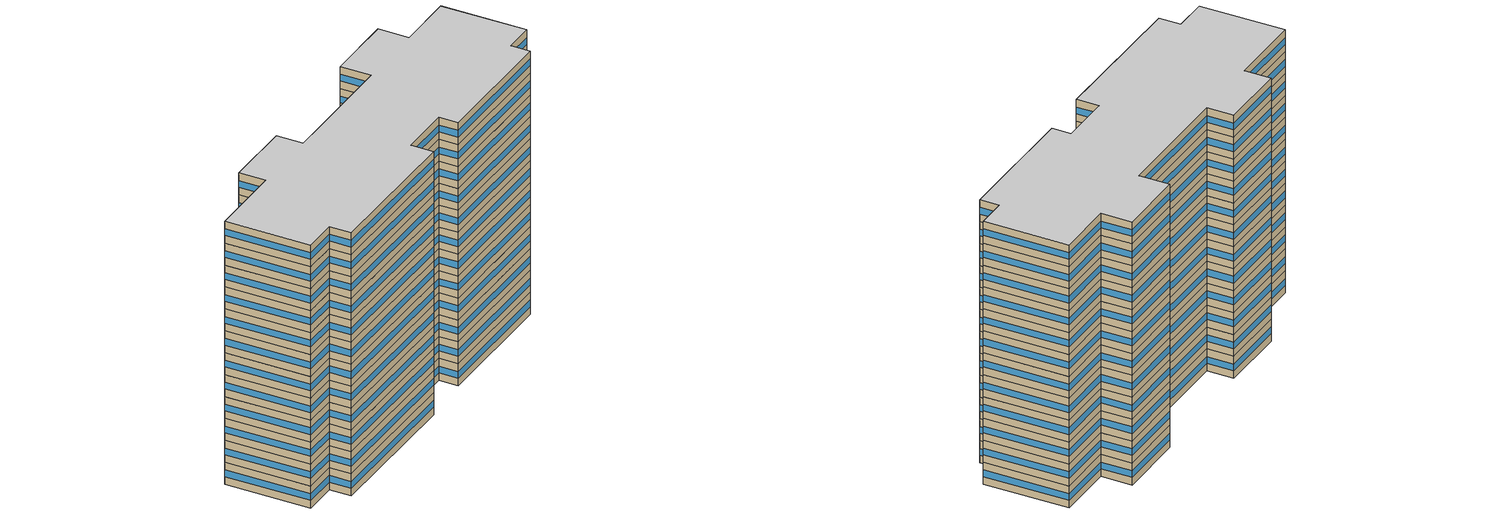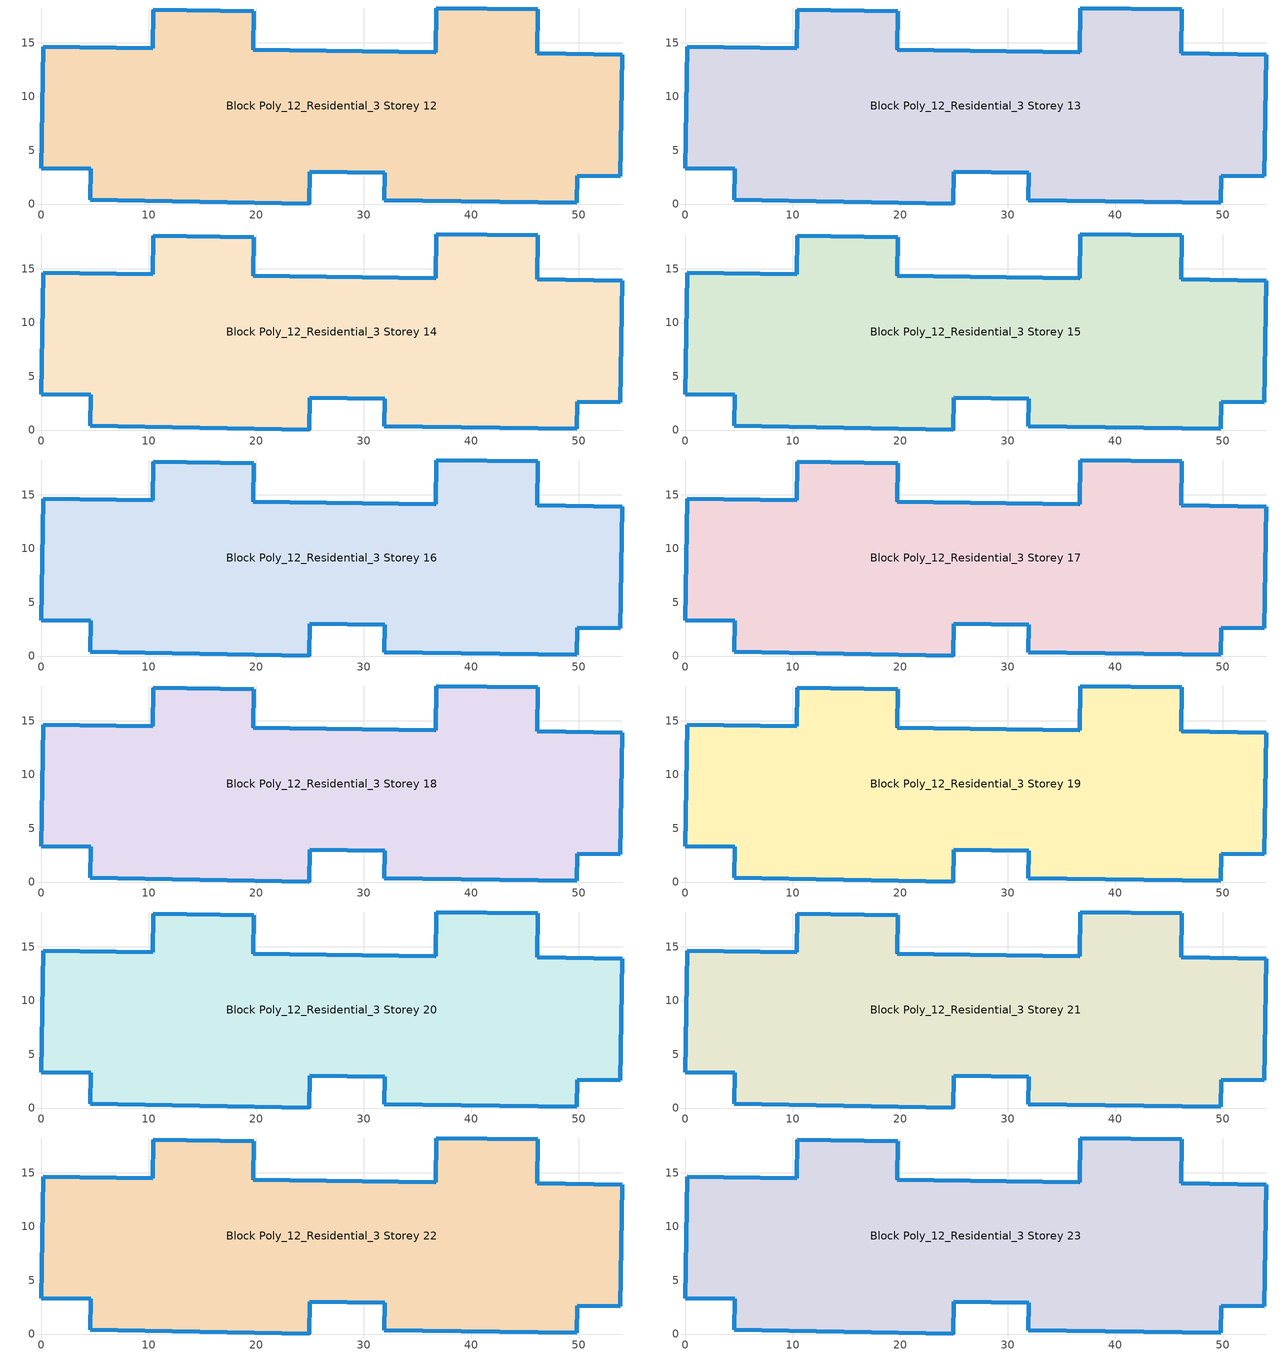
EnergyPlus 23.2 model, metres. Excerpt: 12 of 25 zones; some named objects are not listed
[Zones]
Block Poly_12_Residential_3 Storey 12
 floor to Block Poly_12_Residential_3 Storey 11 (HSCWZ_Residential_2005_FloorSlab): 54.03,13.89 53.87,2.59 49.87,2.64 49.83,0.09 31.91,0.35 31.94,2.9 24.98,2.99 24.94,0 4.54,0.4 4.58,3.28 0,3.34 0.16,14.65 10.36,14.51 10.41,18.05 19.76,17.92 19.71,14.38 36.68,14.14 36.74,18.24 46.18,18.11 46.12,14 z36
 wall outside (HSCWZ_Residential_2005_ExtWall): 0,3.34 4.58,3.28 4.54,0.4 24.94,0 24.98,2.99 31.94,2.9 31.91,0.35 49.83,0.09 49.87,2.64 53.87,2.59 54.03,13.89 46.12,14 46.18,18.11 36.74,18.24 36.68,14.14 19.71,14.38 19.76,17.92 10.41,18.05 10.36,14.51 0.16,14.65 0,3.34 z36:39
 window (HSCWZ_Residential_2005_Win): 0,3.34 4.57,3.28 / 4.58,3.28 4.54,0.4 / 4.55,0.4 24.93,0 / 24.94,0 24.98,2.99 / 24.99,2.99 31.94,2.9 / 31.94,2.89 31.91,0.35 / 31.92,0.35 49.82,0.09 / 49.83,0.1 49.87,2.64 / 49.87,2.64 53.87,2.59 / 53.87,2.59 54.03,13.89 / 54.03,13.89 46.12,14 / 46.12,14.01 46.18,18.1 / 46.17,18.11 36.74,18.24 / 36.74,18.24 36.68,14.14 / 36.67,14.14 19.71,14.38 / 19.71,14.38 19.76,17.92 / 19.75,17.92 10.42,18.05 / 10.41,18.05 10.36,14.51 / 10.36,14.51 0.16,14.65 / 0.16,14.64 0,3.35 z37.05:37.95
Block Poly_12_Residential_3 Storey 13
 floor to Block Poly_12_Residential_3 Storey 12 (HSCWZ_Residential_2005_FloorSlab): 54.03,13.89 53.87,2.59 49.87,2.64 49.83,0.09 31.91,0.35 31.94,2.9 24.98,2.99 24.94,0 4.54,0.4 4.58,3.28 0,3.34 0.16,14.65 10.36,14.51 10.41,18.05 19.76,17.92 19.71,14.38 36.68,14.14 36.74,18.24 46.18,18.11 46.12,14 z39
 wall outside (HSCWZ_Residential_2005_ExtWall): 0,3.34 4.58,3.28 4.54,0.4 24.94,0 24.98,2.99 31.94,2.9 31.91,0.35 49.83,0.09 49.87,2.64 53.87,2.59 54.03,13.89 46.12,14 46.18,18.11 36.74,18.24 36.68,14.14 19.71,14.38 19.76,17.92 10.41,18.05 10.36,14.51 0.16,14.65 0,3.34 z39:42
 window (HSCWZ_Residential_2005_Win): 0,3.34 4.57,3.28 / 4.58,3.28 4.54,0.4 / 4.55,0.4 24.93,0 / 24.94,0 24.98,2.99 / 24.99,2.99 31.94,2.9 / 31.94,2.89 31.91,0.35 / 31.92,0.35 49.82,0.09 / 49.83,0.1 49.87,2.64 / 49.87,2.64 53.87,2.59 / 53.87,2.59 54.03,13.89 / 54.03,13.89 46.12,14 / 46.12,14.01 46.18,18.1 / 46.17,18.11 36.74,18.24 / 36.74,18.24 36.68,14.14 / 36.67,14.14 19.71,14.38 / 19.71,14.38 19.76,17.92 / 19.75,17.92 10.42,18.05 / 10.41,18.05 10.36,14.51 / 10.36,14.51 0.16,14.65 / 0.16,14.64 0,3.35 z40.05:40.95
Block Poly_12_Residential_3 Storey 14
 floor to Block Poly_12_Residential_3 Storey 13 (HSCWZ_Residential_2005_FloorSlab): 54.03,13.89 53.87,2.59 49.87,2.64 49.83,0.09 31.91,0.35 31.94,2.9 24.98,2.99 24.94,0 4.54,0.4 4.58,3.28 0,3.34 0.16,14.65 10.36,14.51 10.41,18.05 19.76,17.92 19.71,14.38 36.68,14.14 36.74,18.24 46.18,18.11 46.12,14 z42
 wall outside (HSCWZ_Residential_2005_ExtWall): 0,3.34 4.58,3.28 4.54,0.4 24.94,0 24.98,2.99 31.94,2.9 31.91,0.35 49.83,0.09 49.87,2.64 53.87,2.59 54.03,13.89 46.12,14 46.18,18.11 36.74,18.24 36.68,14.14 19.71,14.38 19.76,17.92 10.41,18.05 10.36,14.51 0.16,14.65 0,3.34 z42:45
 window (HSCWZ_Residential_2005_Win): 0,3.34 4.57,3.28 / 4.58,3.28 4.54,0.4 / 4.55,0.4 24.93,0 / 24.94,0 24.98,2.99 / 24.99,2.99 31.94,2.9 / 31.94,2.89 31.91,0.35 / 31.92,0.35 49.82,0.09 / 49.83,0.1 49.87,2.64 / 49.87,2.64 53.87,2.59 / 53.87,2.59 54.03,13.89 / 54.03,13.89 46.12,14 / 46.12,14.01 46.18,18.1 / 46.17,18.11 36.74,18.24 / 36.74,18.24 36.68,14.14 / 36.67,14.14 19.71,14.38 / 19.71,14.38 19.76,17.92 / 19.75,17.92 10.42,18.05 / 10.41,18.05 10.36,14.51 / 10.36,14.51 0.16,14.65 / 0.16,14.64 0,3.35 z43.05:43.95
Block Poly_12_Residential_3 Storey 15
 floor to Block Poly_12_Residential_3 Storey 14 (HSCWZ_Residential_2005_FloorSlab): 54.03,13.89 53.87,2.59 49.87,2.64 49.83,0.09 31.91,0.35 31.94,2.9 24.98,2.99 24.94,0 4.54,0.4 4.58,3.28 0,3.34 0.16,14.65 10.36,14.51 10.41,18.05 19.76,17.92 19.71,14.38 36.68,14.14 36.74,18.24 46.18,18.11 46.12,14 z45
 wall outside (HSCWZ_Residential_2005_ExtWall): 0,3.34 4.58,3.28 4.54,0.4 24.94,0 24.98,2.99 31.94,2.9 31.91,0.35 49.83,0.09 49.87,2.64 53.87,2.59 54.03,13.89 46.12,14 46.18,18.11 36.74,18.24 36.68,14.14 19.71,14.38 19.76,17.92 10.41,18.05 10.36,14.51 0.16,14.65 0,3.34 z45:48
 window (HSCWZ_Residential_2005_Win): 0,3.34 4.57,3.28 / 4.58,3.28 4.54,0.4 / 4.55,0.4 24.93,0 / 24.94,0 24.98,2.99 / 24.99,2.99 31.94,2.9 / 31.94,2.89 31.91,0.35 / 31.92,0.35 49.82,0.09 / 49.83,0.1 49.87,2.64 / 49.87,2.64 53.87,2.59 / 53.87,2.59 54.03,13.89 / 54.03,13.89 46.12,14 / 46.12,14.01 46.18,18.1 / 46.17,18.11 36.74,18.24 / 36.74,18.24 36.68,14.14 / 36.67,14.14 19.71,14.38 / 19.71,14.38 19.76,17.92 / 19.75,17.92 10.42,18.05 / 10.41,18.05 10.36,14.51 / 10.36,14.51 0.16,14.65 / 0.16,14.64 0,3.35 z46.05:46.95
Block Poly_12_Residential_3 Storey 16
 floor to Block Poly_12_Residential_3 Storey 15 (HSCWZ_Residential_2005_FloorSlab): 54.03,13.89 53.87,2.59 49.87,2.64 49.83,0.09 31.91,0.35 31.94,2.9 24.98,2.99 24.94,0 4.54,0.4 4.58,3.28 0,3.34 0.16,14.65 10.36,14.51 10.41,18.05 19.76,17.92 19.71,14.38 36.68,14.14 36.74,18.24 46.18,18.11 46.12,14 z48
 wall outside (HSCWZ_Residential_2005_ExtWall): 0,3.34 4.58,3.28 4.54,0.4 24.94,0 24.98,2.99 31.94,2.9 31.91,0.35 49.83,0.09 49.87,2.64 53.87,2.59 54.03,13.89 46.12,14 46.18,18.11 36.74,18.24 36.68,14.14 19.71,14.38 19.76,17.92 10.41,18.05 10.36,14.51 0.16,14.65 0,3.34 z48:51
 window (HSCWZ_Residential_2005_Win): 0,3.34 4.57,3.28 / 4.58,3.28 4.54,0.4 / 4.55,0.4 24.93,0 / 24.94,0 24.98,2.99 / 24.99,2.99 31.94,2.9 / 31.94,2.89 31.91,0.35 / 31.92,0.35 49.82,0.09 / 49.83,0.1 49.87,2.64 / 49.87,2.64 53.87,2.59 / 53.87,2.59 54.03,13.89 / 54.03,13.89 46.12,14 / 46.12,14.01 46.18,18.1 / 46.17,18.11 36.74,18.24 / 36.74,18.24 36.68,14.14 / 36.67,14.14 19.71,14.38 / 19.71,14.38 19.76,17.92 / 19.75,17.92 10.42,18.05 / 10.41,18.05 10.36,14.51 / 10.36,14.51 0.16,14.65 / 0.16,14.64 0,3.35 z49.05:49.95
Block Poly_12_Residential_3 Storey 17
 floor to Block Poly_12_Residential_3 Storey 16 (HSCWZ_Residential_2005_FloorSlab): 54.03,13.89 53.87,2.59 49.87,2.64 49.83,0.09 31.91,0.35 31.94,2.9 24.98,2.99 24.94,0 4.54,0.4 4.58,3.28 0,3.34 0.16,14.65 10.36,14.51 10.41,18.05 19.76,17.92 19.71,14.38 36.68,14.14 36.74,18.24 46.18,18.11 46.12,14 z51
 wall outside (HSCWZ_Residential_2005_ExtWall): 0,3.34 4.58,3.28 4.54,0.4 24.94,0 24.98,2.99 31.94,2.9 31.91,0.35 49.83,0.09 49.87,2.64 53.87,2.59 54.03,13.89 46.12,14 46.18,18.11 36.74,18.24 36.68,14.14 19.71,14.38 19.76,17.92 10.41,18.05 10.36,14.51 0.16,14.65 0,3.34 z51:54
 window (HSCWZ_Residential_2005_Win): 0,3.34 4.57,3.28 / 4.58,3.28 4.54,0.4 / 4.55,0.4 24.93,0 / 24.94,0 24.98,2.99 / 24.99,2.99 31.94,2.9 / 31.94,2.89 31.91,0.35 / 31.92,0.35 49.82,0.09 / 49.83,0.1 49.87,2.64 / 49.87,2.64 53.87,2.59 / 53.87,2.59 54.03,13.89 / 54.03,13.89 46.12,14 / 46.12,14.01 46.18,18.1 / 46.17,18.11 36.74,18.24 / 36.74,18.24 36.68,14.14 / 36.67,14.14 19.71,14.38 / 19.71,14.38 19.76,17.92 / 19.75,17.92 10.42,18.05 / 10.41,18.05 10.36,14.51 / 10.36,14.51 0.16,14.65 / 0.16,14.64 0,3.35 z52.05:52.95
Block Poly_12_Residential_3 Storey 18
 floor to Block Poly_12_Residential_3 Storey 17 (HSCWZ_Residential_2005_FloorSlab): 54.03,13.89 53.87,2.59 49.87,2.64 49.83,0.09 31.91,0.35 31.94,2.9 24.98,2.99 24.94,0 4.54,0.4 4.58,3.28 0,3.34 0.16,14.65 10.36,14.51 10.41,18.05 19.76,17.92 19.71,14.38 36.68,14.14 36.74,18.24 46.18,18.11 46.12,14 z54
 wall outside (HSCWZ_Residential_2005_ExtWall): 0,3.34 4.58,3.28 4.54,0.4 24.94,0 24.98,2.99 31.94,2.9 31.91,0.35 49.83,0.09 49.87,2.64 53.87,2.59 54.03,13.89 46.12,14 46.18,18.11 36.74,18.24 36.68,14.14 19.71,14.38 19.76,17.92 10.41,18.05 10.36,14.51 0.16,14.65 0,3.34 z54:57
 window (HSCWZ_Residential_2005_Win): 0,3.34 4.57,3.28 / 4.58,3.28 4.54,0.4 / 4.55,0.4 24.93,0 / 24.94,0 24.98,2.99 / 24.99,2.99 31.94,2.9 / 31.94,2.89 31.91,0.35 / 31.92,0.35 49.82,0.09 / 49.83,0.1 49.87,2.64 / 49.87,2.64 53.87,2.59 / 53.87,2.59 54.03,13.89 / 54.03,13.89 46.12,14 / 46.12,14.01 46.18,18.1 / 46.17,18.11 36.74,18.24 / 36.74,18.24 36.68,14.14 / 36.67,14.14 19.71,14.38 / 19.71,14.38 19.76,17.92 / 19.75,17.92 10.42,18.05 / 10.41,18.05 10.36,14.51 / 10.36,14.51 0.16,14.65 / 0.16,14.64 0,3.35 z55.05:55.95
Block Poly_12_Residential_3 Storey 19
 floor to Block Poly_12_Residential_3 Storey 18 (HSCWZ_Residential_2005_FloorSlab): 54.03,13.89 53.87,2.59 49.87,2.64 49.83,0.09 31.91,0.35 31.94,2.9 24.98,2.99 24.94,0 4.54,0.4 4.58,3.28 0,3.34 0.16,14.65 10.36,14.51 10.41,18.05 19.76,17.92 19.71,14.38 36.68,14.14 36.74,18.24 46.18,18.11 46.12,14 z57
 wall outside (HSCWZ_Residential_2005_ExtWall): 0,3.34 4.58,3.28 4.54,0.4 24.94,0 24.98,2.99 31.94,2.9 31.91,0.35 49.83,0.09 49.87,2.64 53.87,2.59 54.03,13.89 46.12,14 46.18,18.11 36.74,18.24 36.68,14.14 19.71,14.38 19.76,17.92 10.41,18.05 10.36,14.51 0.16,14.65 0,3.34 z57:60
 window (HSCWZ_Residential_2005_Win): 0,3.34 4.57,3.28 / 4.58,3.28 4.54,0.4 / 4.55,0.4 24.93,0 / 24.94,0 24.98,2.99 / 24.99,2.99 31.94,2.9 / 31.94,2.89 31.91,0.35 / 31.92,0.35 49.82,0.09 / 49.83,0.1 49.87,2.64 / 49.87,2.64 53.87,2.59 / 53.87,2.59 54.03,13.89 / 54.03,13.89 46.12,14 / 46.12,14.01 46.18,18.1 / 46.17,18.11 36.74,18.24 / 36.74,18.24 36.68,14.14 / 36.67,14.14 19.71,14.38 / 19.71,14.38 19.76,17.92 / 19.75,17.92 10.42,18.05 / 10.41,18.05 10.36,14.51 / 10.36,14.51 0.16,14.65 / 0.16,14.64 0,3.35 z58.05:58.95
Block Poly_12_Residential_3 Storey 20
 floor to Block Poly_12_Residential_3 Storey 19 (HSCWZ_Residential_2005_FloorSlab): 54.03,13.89 53.87,2.59 49.87,2.64 49.83,0.09 31.91,0.35 31.94,2.9 24.98,2.99 24.94,0 4.54,0.4 4.58,3.28 0,3.34 0.16,14.65 10.36,14.51 10.41,18.05 19.76,17.92 19.71,14.38 36.68,14.14 36.74,18.24 46.18,18.11 46.12,14 z60
 wall outside (HSCWZ_Residential_2005_ExtWall): 0,3.34 4.58,3.28 4.54,0.4 24.94,0 24.98,2.99 31.94,2.9 31.91,0.35 49.83,0.09 49.87,2.64 53.87,2.59 54.03,13.89 46.12,14 46.18,18.11 36.74,18.24 36.68,14.14 19.71,14.38 19.76,17.92 10.41,18.05 10.36,14.51 0.16,14.65 0,3.34 z60:63
 window (HSCWZ_Residential_2005_Win): 0,3.34 4.57,3.28 / 4.58,3.28 4.54,0.4 / 4.55,0.4 24.93,0 / 24.94,0 24.98,2.99 / 24.99,2.99 31.94,2.9 / 31.94,2.89 31.91,0.35 / 31.92,0.35 49.82,0.09 / 49.83,0.1 49.87,2.64 / 49.87,2.64 53.87,2.59 / 53.87,2.59 54.03,13.89 / 54.03,13.89 46.12,14 / 46.12,14.01 46.18,18.1 / 46.17,18.11 36.74,18.24 / 36.74,18.24 36.68,14.14 / 36.67,14.14 19.71,14.38 / 19.71,14.38 19.76,17.92 / 19.75,17.92 10.42,18.05 / 10.41,18.05 10.36,14.51 / 10.36,14.51 0.16,14.65 / 0.16,14.64 0,3.35 z61.05:61.95
Block Poly_12_Residential_3 Storey 21
 floor to Block Poly_12_Residential_3 Storey 20 (HSCWZ_Residential_2005_FloorSlab): 54.03,13.89 53.87,2.59 49.87,2.64 49.83,0.09 31.91,0.35 31.94,2.9 24.98,2.99 24.94,0 4.54,0.4 4.58,3.28 0,3.34 0.16,14.65 10.36,14.51 10.41,18.05 19.76,17.92 19.71,14.38 36.68,14.14 36.74,18.24 46.18,18.11 46.12,14 z63
 wall outside (HSCWZ_Residential_2005_ExtWall): 0,3.34 4.58,3.28 4.54,0.4 24.94,0 24.98,2.99 31.94,2.9 31.91,0.35 49.83,0.09 49.87,2.64 53.87,2.59 54.03,13.89 46.12,14 46.18,18.11 36.74,18.24 36.68,14.14 19.71,14.38 19.76,17.92 10.41,18.05 10.36,14.51 0.16,14.65 0,3.34 z63:66
 window (HSCWZ_Residential_2005_Win): 0,3.34 4.57,3.28 / 4.58,3.28 4.54,0.4 / 4.55,0.4 24.93,0 / 24.94,0 24.98,2.99 / 24.99,2.99 31.94,2.9 / 31.94,2.89 31.91,0.35 / 31.92,0.35 49.82,0.09 / 49.83,0.1 49.87,2.64 / 49.87,2.64 53.87,2.59 / 53.87,2.59 54.03,13.89 / 54.03,13.89 46.12,14 / 46.12,14.01 46.18,18.1 / 46.17,18.11 36.74,18.24 / 36.74,18.24 36.68,14.14 / 36.67,14.14 19.71,14.38 / 19.71,14.38 19.76,17.92 / 19.75,17.92 10.42,18.05 / 10.41,18.05 10.36,14.51 / 10.36,14.51 0.16,14.65 / 0.16,14.64 0,3.35 z64.05:64.95
Block Poly_12_Residential_3 Storey 22
 floor to Block Poly_12_Residential_3 Storey 21 (HSCWZ_Residential_2005_FloorSlab): 54.03,13.89 53.87,2.59 49.87,2.64 49.83,0.09 31.91,0.35 31.94,2.9 24.98,2.99 24.94,0 4.54,0.4 4.58,3.28 0,3.34 0.16,14.65 10.36,14.51 10.41,18.05 19.76,17.92 19.71,14.38 36.68,14.14 36.74,18.24 46.18,18.11 46.12,14 z66
 wall outside (HSCWZ_Residential_2005_ExtWall): 0,3.34 4.58,3.28 4.54,0.4 24.94,0 24.98,2.99 31.94,2.9 31.91,0.35 49.83,0.09 49.87,2.64 53.87,2.59 54.03,13.89 46.12,14 46.18,18.11 36.74,18.24 36.68,14.14 19.71,14.38 19.76,17.92 10.41,18.05 10.36,14.51 0.16,14.65 0,3.34 z66:69
 window (HSCWZ_Residential_2005_Win): 0,3.34 4.57,3.28 / 4.58,3.28 4.54,0.4 / 4.55,0.4 24.93,0 / 24.94,0 24.98,2.99 / 24.99,2.99 31.94,2.9 / 31.94,2.89 31.91,0.35 / 31.92,0.35 49.82,0.09 / 49.83,0.1 49.87,2.64 / 49.87,2.64 53.87,2.59 / 53.87,2.59 54.03,13.89 / 54.03,13.89 46.12,14 / 46.12,14.01 46.18,18.1 / 46.17,18.11 36.74,18.24 / 36.74,18.24 36.68,14.14 / 36.67,14.14 19.71,14.38 / 19.71,14.38 19.76,17.92 / 19.75,17.92 10.42,18.05 / 10.41,18.05 10.36,14.51 / 10.36,14.51 0.16,14.65 / 0.16,14.64 0,3.35 z67.05:67.95
Block Poly_12_Residential_3 Storey 23
 floor to Block Poly_12_Residential_3 Storey 22 (HSCWZ_Residential_2005_FloorSlab): 54.03,13.89 53.87,2.59 49.87,2.64 49.83,0.09 31.91,0.35 31.94,2.9 24.98,2.99 24.94,0 4.54,0.4 4.58,3.28 0,3.34 0.16,14.65 10.36,14.51 10.41,18.05 19.76,17.92 19.71,14.38 36.68,14.14 36.74,18.24 46.18,18.11 46.12,14 z69
 wall outside (HSCWZ_Residential_2005_ExtWall): 0,3.34 4.58,3.28 4.54,0.4 24.94,0 24.98,2.99 31.94,2.9 31.91,0.35 49.83,0.09 49.87,2.64 53.87,2.59 54.03,13.89 46.12,14 46.18,18.11 36.74,18.24 36.68,14.14 19.71,14.38 19.76,17.92 10.41,18.05 10.36,14.51 0.16,14.65 0,3.34 z69:72
 window (HSCWZ_Residential_2005_Win): 0,3.34 4.57,3.28 / 4.58,3.28 4.54,0.4 / 4.55,0.4 24.93,0 / 24.94,0 24.98,2.99 / 24.99,2.99 31.94,2.9 / 31.94,2.89 31.91,0.35 / 31.92,0.35 49.82,0.09 / 49.83,0.1 49.87,2.64 / 49.87,2.64 53.87,2.59 / 53.87,2.59 54.03,13.89 / 54.03,13.89 46.12,14 / 46.12,14.01 46.18,18.1 / 46.17,18.11 36.74,18.24 / 36.74,18.24 36.68,14.14 / 36.67,14.14 19.71,14.38 / 19.71,14.38 19.76,17.92 / 19.75,17.92 10.42,18.05 / 10.41,18.05 10.36,14.51 / 10.36,14.51 0.16,14.65 / 0.16,14.64 0,3.35 z70.05:70.95
 ceiling to Block Poly_12_Residential_3 Storey 24 (HSCWZ_Residential_2005_FloorSlab): 53.87,2.59 54.03,13.89 46.12,14 46.18,18.11 36.74,18.24 36.68,14.14 19.71,14.38 19.76,17.92 10.41,18.05 10.36,14.51 0.16,14.65 0,3.34 4.58,3.28 4.54,0.4 24.94,0 24.98,2.99 31.94,2.9 31.91,0.35 49.83,0.09 49.87,2.64 z72
[BUILDING]
shang4hai3shi4_Residential_3_2_5_2005: North Axis=0; Terrain=City; Loads Convergence Tolerance Value=0.04; Temperature Convergence Tolerance Value=0.4; Solar Distribution=FullExterior; Maximum Number of Warmup Days=25; Minimum Number of Warmup Days=1
[Material] Thermal Absorptance=0.9; Solar Absorptance=0.7; Visible Absorptance=0.7
Name | Roughness | Thickness | Conductivity | Density | Specific Heat
Concrete | MediumRough | 0.1 | 1.7 | 2240 | 900
Brick | MediumRough | 0.1 | 0.72 | 1920 | 840
Tile | Smooth | 0.02 | 1.3 | 2200 | 900
[MATERIAL] Roughness=Rough; Conductivity=0.04; Density=40; Specific Heat=1500; Thermal Absorptance=0.9; Solar Absorptance=0.7; Visible Absorptance=0.7
Name | Thickness
Insulation 0.011 | 0.011
Insulation 0.044 | 0.044
[WindowMaterial:SimpleGlazingSystem]
HSCWZ_Residential_2005_Win_material: UFactor=3.7; Solar Heat Gain Coefficient=0.5475
[Construction]
HSCWZ_Residential_2005_FloorSlab: Tile, Concrete, Insulation 0.044, Concrete, Tile
HSCWZ_Residential_2005_Win: HSCWZ_Residential_2005_Win_material
[CONSTRUCTION]
HSCWZ_Residential_2005_ExtWall: Brick, Concrete, Insulation 0.011
[ZONE] Type=1; Multiplier=1; Ceiling Height=autocalculate; Volume=autocalculate; Floor Area=autocalculate; Part of Total Floor Area=Yes
Block Poly_12_Residential_3 Storey 12; Block Poly_12_Residential_3 Storey 13; Block Poly_12_Residential_3 Storey 14; Block Poly_12_Residential_3 Storey 15; Block Poly_12_Residential_3 Storey 16; Block Poly_12_Residential_3 Storey 17; Block Poly_12_Residential_3 Storey 18; Block Poly_12_Residential_3 Storey 19; Block Poly_12_Residential_3 Storey 20; Block Poly_12_Residential_3 Storey 21; Block Poly_12_Residential_3 Storey 22; Block Poly_12_Residential_3 Storey 23
[PEOPLE] Number of People Schedule=People_Schedule; Number of People Calculation Method=Area/Person; Floor Area per Person=18; Fraction Radiant=0.3; Sensible Heat Fraction=autocalculate; Activity Level Schedule=CN_GenericActivityLevel; Carbon Dioxide Generation Rate=3.82e-08; Enable ASHRAE 55 Comfort Warnings=No; Mean Radiant Temperature Calculation Type=ZoneAveraged; Clothing Insulation Calculation Method=ClothingInsulationSchedule; Cold Stress Temperature Threshold=15.56; Heat Stress Temperature Threshold=30
Name | Zone or ZoneList or Space or SpaceList
People_Block Poly_12_Residential_3 Storey 12 | Block Poly_12_Residential_3 Storey 12
People_Block Poly_12_Residential_3 Storey 13 | Block Poly_12_Residential_3 Storey 13
People_Block Poly_12_Residential_3 Storey 14 | Block Poly_12_Residential_3 Storey 14
People_Block Poly_12_Residential_3 Storey 15 | Block Poly_12_Residential_3 Storey 15
People_Block Poly_12_Residential_3 Storey 16 | Block Poly_12_Residential_3 Storey 16
People_Block Poly_12_Residential_3 Storey 17 | Block Poly_12_Residential_3 Storey 17
People_Block Poly_12_Residential_3 Storey 18 | Block Poly_12_Residential_3 Storey 18
People_Block Poly_12_Residential_3 Storey 19 | Block Poly_12_Residential_3 Storey 19
People_Block Poly_12_Residential_3 Storey 20 | Block Poly_12_Residential_3 Storey 20
People_Block Poly_12_Residential_3 Storey 21 | Block Poly_12_Residential_3 Storey 21
People_Block Poly_12_Residential_3 Storey 22 | Block Poly_12_Residential_3 Storey 22
People_Block Poly_12_Residential_3 Storey 23 | Block Poly_12_Residential_3 Storey 23
[LIGHTS] Schedule=Lights_Schedule; Design Level Calculation Method=Watts/Area; Watts per Zone Floor Area=7; Return Air Fraction=0; Fraction Radiant=0; Fraction Visible=0; Fraction Replaceable=1; EndUse Subcategory=General; Return Air Fraction Calculated from Plenum Temperature=No; Return Air Fraction Function of Plenum Temperature Coefficient 1=0; Return Air Fraction Function of Plenum Temperature Coefficient 2=0
Name | Zone or ZoneList or Space or SpaceList
Lights_Block Poly_12_Residential_3 Storey 12 | Block Poly_12_Residential_3 Storey 12
Lights_Block Poly_12_Residential_3 Storey 13 | Block Poly_12_Residential_3 Storey 13
Lights_Block Poly_12_Residential_3 Storey 14 | Block Poly_12_Residential_3 Storey 14
Lights_Block Poly_12_Residential_3 Storey 15 | Block Poly_12_Residential_3 Storey 15
Lights_Block Poly_12_Residential_3 Storey 16 | Block Poly_12_Residential_3 Storey 16
Lights_Block Poly_12_Residential_3 Storey 17 | Block Poly_12_Residential_3 Storey 17
Lights_Block Poly_12_Residential_3 Storey 18 | Block Poly_12_Residential_3 Storey 18
Lights_Block Poly_12_Residential_3 Storey 19 | Block Poly_12_Residential_3 Storey 19
Lights_Block Poly_12_Residential_3 Storey 20 | Block Poly_12_Residential_3 Storey 20
Lights_Block Poly_12_Residential_3 Storey 21 | Block Poly_12_Residential_3 Storey 21
Lights_Block Poly_12_Residential_3 Storey 22 | Block Poly_12_Residential_3 Storey 22
Lights_Block Poly_12_Residential_3 Storey 23 | Block Poly_12_Residential_3 Storey 23
[ELECTRICEQUIPMENT] Schedule=ElectricEquipment_Schedule; Design Level Calculation Method=Watts/Area; Watts per Zone Floor Area=5.5; Fraction Latent=0; Fraction Radiant=0; Fraction Lost=0; EndUse Subcategory=General
Name | Zone or ZoneList or Space or SpaceList
ElectricEquipment_Block Poly_12_Residential_3 Storey 12 | Block Poly_12_Residential_3 Storey 12
ElectricEquipment_Block Poly_12_Residential_3 Storey 13 | Block Poly_12_Residential_3 Storey 13
ElectricEquipment_Block Poly_12_Residential_3 Storey 14 | Block Poly_12_Residential_3 Storey 14
ElectricEquipment_Block Poly_12_Residential_3 Storey 15 | Block Poly_12_Residential_3 Storey 15
ElectricEquipment_Block Poly_12_Residential_3 Storey 16 | Block Poly_12_Residential_3 Storey 16
ElectricEquipment_Block Poly_12_Residential_3 Storey 17 | Block Poly_12_Residential_3 Storey 17
ElectricEquipment_Block Poly_12_Residential_3 Storey 18 | Block Poly_12_Residential_3 Storey 18
ElectricEquipment_Block Poly_12_Residential_3 Storey 19 | Block Poly_12_Residential_3 Storey 19
ElectricEquipment_Block Poly_12_Residential_3 Storey 20 | Block Poly_12_Residential_3 Storey 20
ElectricEquipment_Block Poly_12_Residential_3 Storey 21 | Block Poly_12_Residential_3 Storey 21
ElectricEquipment_Block Poly_12_Residential_3 Storey 22 | Block Poly_12_Residential_3 Storey 22
ElectricEquipment_Block Poly_12_Residential_3 Storey 23 | Block Poly_12_Residential_3 Storey 23
[ZONEINFILTRATION:DESIGNFLOWRATE] Schedule=AirEx_ConditionedTime_Schedule; Design Flow Rate Calculation Method=AirChanges/Hour; Air Changes per Hour=1; Constant Term Coefficient=1; Temperature Term Coefficient=0; Velocity Term Coefficient=0; Velocity Squared Term Coefficient=0
Name | Zone or ZoneList or Space or SpaceList
Infil 13 | Block Poly_12_Residential_3 Storey 12
Infil 14 | Block Poly_12_Residential_3 Storey 13
Infil 15 | Block Poly_12_Residential_3 Storey 14
Infil 16 | Block Poly_12_Residential_3 Storey 15
Infil 17 | Block Poly_12_Residential_3 Storey 16
Infil 18 | Block Poly_12_Residential_3 Storey 17
Infil 19 | Block Poly_12_Residential_3 Storey 18
Infil 20 | Block Poly_12_Residential_3 Storey 19
Infil 21 | Block Poly_12_Residential_3 Storey 20
Infil 22 | Block Poly_12_Residential_3 Storey 21
Infil 23 | Block Poly_12_Residential_3 Storey 22
Infil 24 | Block Poly_12_Residential_3 Storey 23
[HVACTEMPLATE:ZONE:IDEALLOADSAIRSYSTEM] Template Thermostat=HVACTemp; System Availability Schedule=HVAC_ConditionedTime_Schedule; Maximum Heating Supply Air Temperature=50; Minimum Cooling Supply Air Temperature=13; Maximum Heating Supply Air Humidity Ratio=0.0156; Minimum Cooling Supply Air Humidity Ratio=0.0077; Heating Limit=NoLimit; Cooling Limit=NoLimit; Heating Availability Schedule=Heating_Period_Schedule; Cooling Availability Schedule=Cooling_Period_Schedule; Dehumidification Control Type=ConstantSensibleHeatRatio; Cooling Sensible Heat Ratio=0.7; Dehumidification Setpoint=60; Humidification Control Type=None; Humidification Setpoint=30; Outdoor Air Method=None; Outdoor Air Flow Rate per Person=0.00944; Outdoor Air Flow Rate per Zone Floor Area=0; Outdoor Air Flow Rate per Zone=0; Demand Controlled Ventilation Type=None; Outdoor Air Economizer Type=NoEconomizer; Heat Recovery Type=None; Sensible Heat Recovery Effectiveness=0.7; Latent Heat Recovery Effectiveness=0.65
Block Poly_12_Residential_3 Storey 12; Block Poly_12_Residential_3 Storey 13; Block Poly_12_Residential_3 Storey 14; Block Poly_12_Residential_3 Storey 15; Block Poly_12_Residential_3 Storey 16; Block Poly_12_Residential_3 Storey 17; Block Poly_12_Residential_3 Storey 18; Block Poly_12_Residential_3 Storey 19; Block Poly_12_Residential_3 Storey 20; Block Poly_12_Residential_3 Storey 21; Block Poly_12_Residential_3 Storey 22; Block Poly_12_Residential_3 Storey 23
[SCHEDULE:COMPACT]
People_Schedule: Through: 12/31, For: Weekdays, Until: 06:00, 0.98, Until: 07:00, 0.85, Until: 08:00, 0.65, Until: 17:00, 0.1, Until: 19:00, 0.75, Until: 22:00, 0.9, Until: 24:00, 0.95, For: AllOtherDays, Until: 09:00, 0.95, Until: 18:00, 0.6, Until: 24:00, 0.9
Lights_Schedule: Through: 12/31, For: AllDays, Until: 19:00, 0, Until: 24:00, 1
ElectricEquipment_Schedule: Through: 12/31, For: AllDays, Until: 12:00, 0.23, Until: 14:00, 0.69, Until: 20:00, 0.23, Until: 24:00, 1
Heating_Period_Schedule: Through: 04/15, For: AllDays, Until: 24:00, 1, Through: 11/01, For: AllDays, Until: 24:00, 0, Through: 12/31, For: AllDays, Until: 24:00, 1
Cooling_Period_Schedule: Through: 04/15, For: AllDays, Until: 24:00, 0, Through: 10/31, For: AllDays, Until: 24:00, 1, Through: 12/31, For: AllDays, Until: 24:00, 0
HVAC_ConditionedTime_Schedule: Through: 12/31, For: Weekdays, Until: 07:00, 1, Until: 19:00, 0, Until: 24:00, 1, For: AllOtherDays, Until: 24:00, 1
AirEx_ConditionedTime_Schedule: Through: 12/31, For: Weekdays, Until: 08:00, 0.5, Until: 17:00, 0, Until: 24:00, 0.5, For: AllOtherDays, Until: 24:00, 0.5
CN_GenericActivityLevel: Through: 12/31, For: Weekdays, Until: 08:00, 80, Until: 18:00, 120, Until: 24:00, 80, For: AllOtherDays, Until: 24:00, 80
